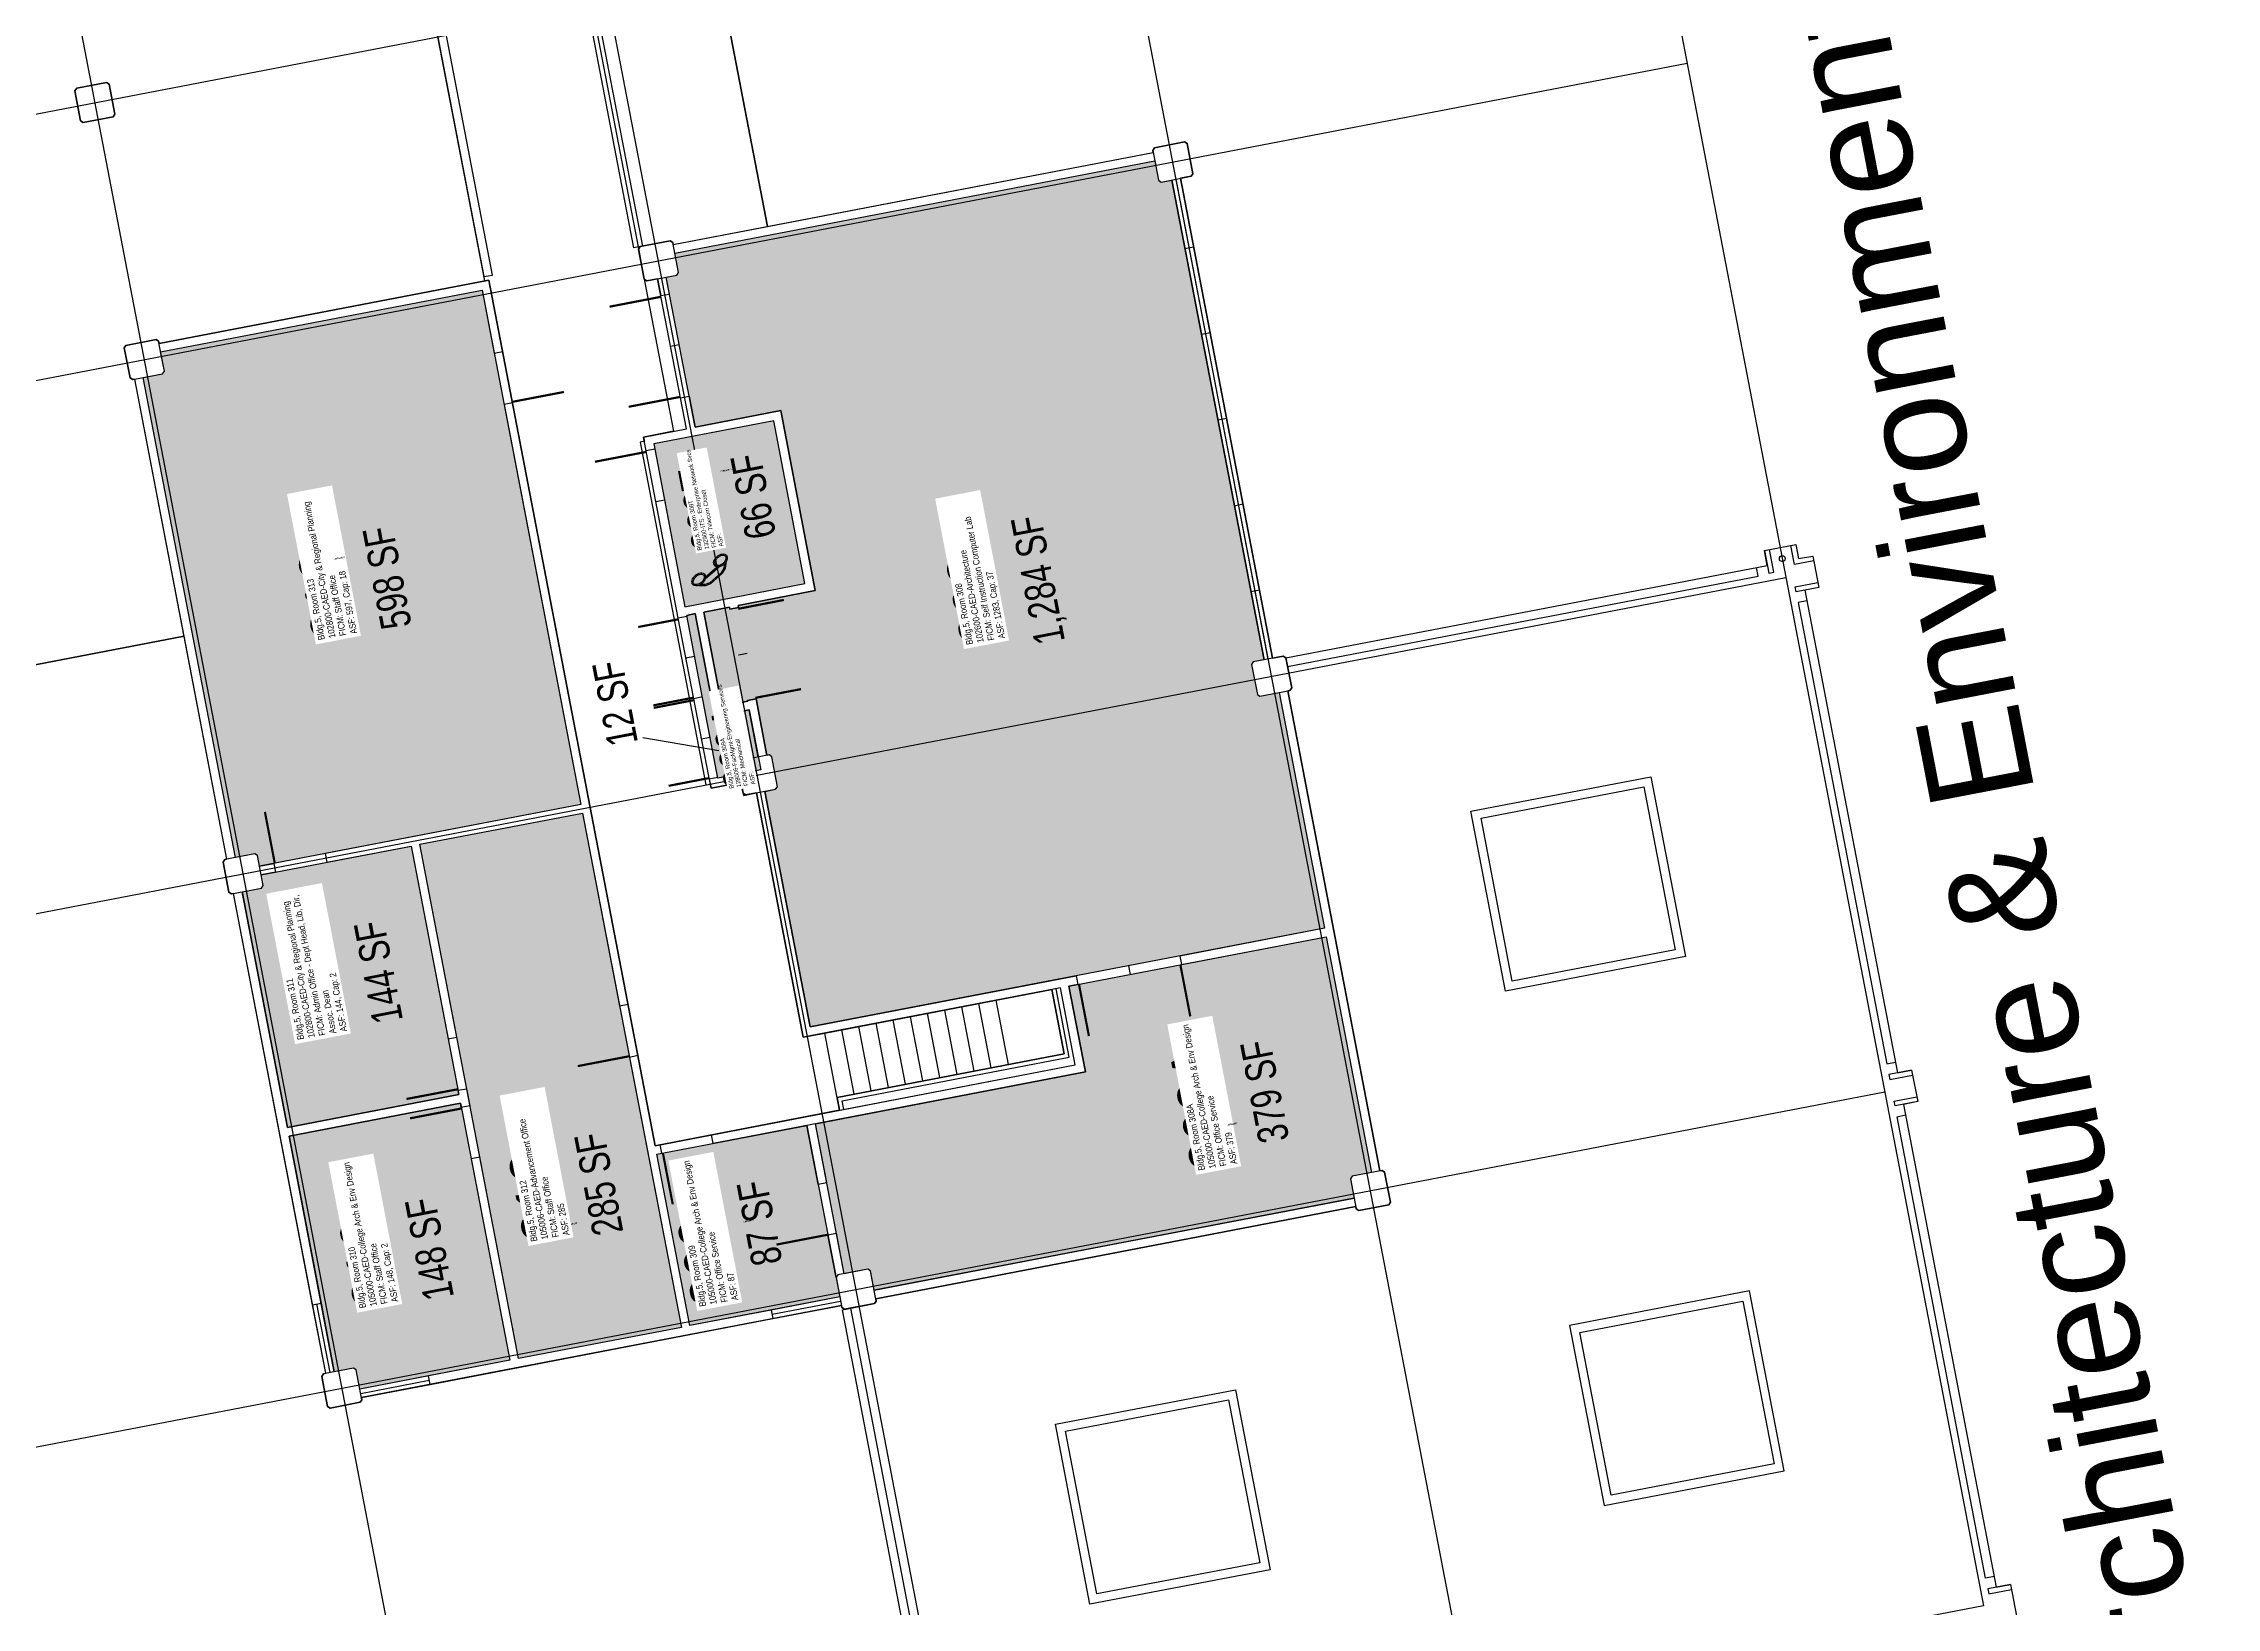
# Model space of a CAD drawing. Header units: inches. Extents: x 69199011 to 69202885, y 27673835 to 27677097.
# Drawn here: x 69201391 to 69202885, y 27674445 to 27675520 of the extents above; entities that cross this region are included whole.
import ezdxf
from ezdxf.enums import TextEntityAlignment as Align

# ---------------------------------------------------------------- set-up
doc = ezdxf.new("R2010")
doc.units = ezdxf.units.IN
doc.header["$LTSCALE"] = 10
doc.header["$MEASUREMENT"] = 0
doc.layers.get('0').update_dxf_attribs({"linetype": 'CONTINUOUS'})
for name, color, linetype in [('A-DOOR', 2, 'CONTINUOUS'), ('A-FLOR', 3, 'CONTINUOUS'), ('A-GLAZ', 1, 'CONTINUOUS'), ('A-GRID', 1, 'CONTINUOUS'), ('A-IDEN-ICON', 4, 'CONTINUOUS'), ('A-IDEN-RNUM', 7, 'CONTINUOUS'), ('A-IDEN-SNUM', 4, 'CONTINUOUS'), ('A-IDEN-VNUM', 4, 'CONTINUOUS'), ('A-ROOF', 2, 'CONTINUOUS'), ('A-TTLB', 4, 'CONTINUOUS'), ('A-WALL', 5, 'CONTINUOUS'), ('AREA-ASSIGN', 7, 'CONTINUOUS'), ('AREA-GROSS', 1, 'CONTINUOUS'), ('AREA-OUTSIDE', 3, 'CONTINUOUS'), ('AREA-TEXT', 3, 'CONTINUOUS'), ('Rooms-Category-Color', 7, 'CONTINUOUS'), ('Rooms-College-Color', 7, 'CONTINUOUS'), ('Rooms-Department-Color', 7, 'CONTINUOUS'), ('Rooms-Division-Color', 7, 'CONTINUOUS'), ('Rooms-Information', 7, 'CONTINUOUS')]:
    doc.layers.add(name, color=color, linetype=linetype)
doc.styles.add('CP_AREA', font='arial.ttf', dxfattribs={"height": 15})
doc.styles.add('CP_ROOMSNUMBER', font='arial.ttf', dxfattribs={"height": 1})
doc.styles.add('CP_ROOMVNUMBER', font='arial.ttf', dxfattribs={"width": 0.85, "height": 0.075})
doc.styles.add('CP_TITLE', font='arial.ttf', dxfattribs={"width": 0.85, "height": 0.125})

# ---------------------------------------------------------------- blocks, each defined once
blk = doc.blocks.new('CPPHONE')
for p, q in [((0.0096, 0.0252), (-0.0196, -0.0252)), ((0.0169, 0.0279), (-0.0182, -0.0329))]:
    blk.add_line(p, q)
for points in [[(0.0364, 0.0572), (0.0417, 0.0308), (0.0382, 0.0108), (0.0082, -0.0411), (-0.0083, -0.0558), (-0.0338, -0.0645)], [(0.0334, 0.047), (0.0366, 0.0307), (0.0334, 0.0126), (0.0043, -0.0379), (-0.0109, -0.0514), (-0.0265, -0.0567)]]:
    blk.add_lwpolyline(points)
for points in [[(0.0288, 0.0786, 0.139889), (0.0216, 0.0804, 0.107118), (0.0122, 0.0781, 0.079812), (0.0039, 0.0722, 0.067459), (-0.0035, 0.0626, 0.067459), (-0.008, 0.0515, 0.079812), (-0.009, 0.0413, 0.107118), (-0.0064, 0.032, 0.139889), (-0.0012, 0.0267, 0.139889), (0.0061, 0.0248, 0.107118), (0.0155, 0.0272, 0.079812), (0.0238, 0.0331, 0.067459), (0.0312, 0.0426, 0.067459), (0.0357, 0.0538, 0.079812), (0.0367, 0.0639, 0.107118), (0.034, 0.0732, 0.139889)], [(0.0263, 0.0743, 0.139889), (0.0218, 0.0754, 0.107118), (0.0144, 0.0736, 0.079812), (0.0074, 0.0686, 0.067459), (0.0008, 0.0601, 0.067459), (-0.0032, 0.0502, 0.079812), (-0.004, 0.0417, 0.107118), (-0.0019, 0.0344, 0.139889), (0.0013, 0.031, 0.139889), (0.0059, 0.0298, 0.107118), (0.0133, 0.0317, 0.079812), (0.0203, 0.0367, 0.067459), (0.0268, 0.0451, 0.067459), (0.0309, 0.055, 0.079812), (0.0317, 0.0636, 0.107118), (0.0296, 0.0709, 0.139889)], [(-0.0262, -0.0167, 0.139889), (-0.0334, -0.0148, 0.107118), (-0.0428, -0.0172, 0.079812), (-0.0511, -0.0231, 0.067459), (-0.0585, -0.0326, 0.067459), (-0.063, -0.0438, 0.079812), (-0.064, -0.0539, 0.107118), (-0.0614, -0.0632, 0.139889), (-0.0562, -0.0686, 0.139889), (-0.0489, -0.0704, 0.107118), (-0.0395, -0.0681, 0.079812), (-0.0312, -0.0622, 0.067459), (-0.0238, -0.0526, 0.067459), (-0.0193, -0.0415, 0.079812), (-0.0183, -0.0313, 0.107118), (-0.021, -0.022, 0.139889)], [(-0.0287, -0.021, 0.139889), (-0.0332, -0.0198, 0.107118), (-0.0406, -0.0217, 0.079812), (-0.0476, -0.0267, 0.067459), (-0.0542, -0.0351, 0.067459), (-0.0582, -0.045, 0.079812), (-0.059, -0.0536, 0.107118), (-0.0569, -0.0609, 0.139889), (-0.0537, -0.0643, 0.139889), (-0.0491, -0.0654, 0.107118), (-0.0417, -0.0636, 0.079812), (-0.0347, -0.0586, 0.067459), (-0.0282, -0.0501, 0.067459), (-0.0241, -0.0402, 0.079812), (-0.0233, -0.0317, 0.107118), (-0.0254, -0.0244, 0.139889)]]:
    blk.add_lwpolyline(points, format="xyb", close=True)

msp = doc.modelspace()

# ---------------------------------------------------------------- hatches: boundary and pattern name
at = {"layer": 'Rooms-Category-Color', "true_color": 0xe3f498}
msp.add_hatch(color=61, dxfattribs=at).paths.add_polyline_path([(69201819.4, 27675359.4), (69201826.8, 27675360.9), (69201828, 27675362.6), (69201825.5, 27675375.9), (69202155.4, 27675439.3), (69202158, 27675426), (69202159.7, 27675424.8), (69202167.1, 27675426.2), (69202230.5, 27675096.3), (69202223.1, 27675094.9), (69202221.9, 27675093.1), (69202225.9, 27675072.5), (69202227.6, 27675071.3), (69202240.9, 27675073.8), (69202272, 27674911.8), (69201918.5, 27674843.9), (69201887.4, 27675005.9), (69201894.7, 27675007.3), (69201895.9, 27675009.1), (69201892, 27675029.7), (69201890.2, 27675030.9), (69201888.7, 27675030.6), (69201881.3, 27675069.5), (69201875.4, 27675068.4), (69201875.5, 27675067.8), (69201857.8, 27675064.4), (69201845.4, 27675129.2), (69201863, 27675132.6), (69201863.3, 27675131.1), (69201869.2, 27675132.3), (69201868.9, 27675133.7), (69201922, 27675143.9), (69201898.2, 27675267.7), (69201839.3, 27675256.3)])
at = {"layer": 'Rooms-Category-Color', "true_color": 0xfa9ba3}
for points in [[(69201460, 27675290.4), (69201473.3, 27675292.9), (69201474.5, 27675294.7), (69201471.9, 27675308), (69201692.9, 27675350.4), (69201760.8, 27674996.9), (69201539.8, 27674954.4), (69201538.4, 27674961.8), (69201536.7, 27674963), (69201523.4, 27674960.4)], [(69201650, 27674969.5), (69201761.9, 27674991), (69201829.9, 27674637.4), (69201717.9, 27674615.9)], [(69201527.9, 27674936.9), (69201541.2, 27674939.4), (69201542.4, 27674941.2), (69201541, 27674948.5), (69201644.1, 27674968.3), (69201676.9, 27674797.5), (69201559.1, 27674774.8)], [(69202096.4, 27674871.9), (69202273.2, 27674905.9), (69202304.3, 27674743.9), (69202291, 27674741.3), (69202289.9, 27674739.6), (69202292.4, 27674726.3), (69201962.4, 27674662.9), (69201959.9, 27674676.2), (69201958.1, 27674677.4), (69201941.9, 27674674.2), (69201922.1, 27674777.4), (69202107.7, 27674813)], [(69201608.9, 27674595), (69201606.4, 27674608.2), (69201604.6, 27674609.4), (69201591.3, 27674606.9), (69201560.2, 27674768.9), (69201678.1, 27674791.6), (69201712, 27674614.8)], [(69201813.1, 27674756.4), (69201916.2, 27674776.2), (69201938.9, 27674658.4), (69201835.8, 27674638.6)]]:
    msp.add_hatch(color=241, dxfattribs=at).paths.add_polyline_path(points)
at = {"layer": 'Rooms-Category-Color', "true_color": 0xadadad}
for points in [[(69201832.4, 27675132.8), (69201914.9, 27675148.7), (69201893.4, 27675260.6), (69201810.9, 27675244.8)], [(69201833.6, 27675126.9), (69201839.5, 27675128.1), (69201853, 27675057.4), (69201876.6, 27675061.9), (69201884.5, 27675020.6), (69201855.1, 27675015)]]:
    msp.add_hatch(color=253, dxfattribs=at).paths.add_polyline_path(points)
at = {"layer": 'Rooms-College-Color', "true_color": 0xe3f498}
for points in [[(69201819.4, 27675359.4), (69201826.8, 27675360.9), (69201828, 27675362.6), (69201825.5, 27675375.9), (69202155.4, 27675439.3), (69202158, 27675426), (69202159.7, 27675424.8), (69202167.1, 27675426.2), (69202230.5, 27675096.3), (69202223.1, 27675094.9), (69202221.9, 27675093.1), (69202225.9, 27675072.5), (69202227.6, 27675071.3), (69202240.9, 27675073.8), (69202272, 27674911.8), (69201918.5, 27674843.9), (69201887.4, 27675005.9), (69201894.7, 27675007.3), (69201895.9, 27675009.1), (69201892, 27675029.7), (69201890.2, 27675030.9), (69201888.7, 27675030.6), (69201881.3, 27675069.5), (69201875.4, 27675068.4), (69201875.5, 27675067.8), (69201857.8, 27675064.4), (69201845.4, 27675129.2), (69201863, 27675132.6), (69201863.3, 27675131.1), (69201869.2, 27675132.3), (69201868.9, 27675133.7), (69201922, 27675143.9), (69201898.2, 27675267.7), (69201839.3, 27675256.3)], [(69201460, 27675290.4), (69201473.3, 27675292.9), (69201474.5, 27675294.7), (69201471.9, 27675308), (69201692.9, 27675350.4), (69201760.8, 27674996.9), (69201539.8, 27674954.4), (69201538.4, 27674961.8), (69201536.7, 27674963), (69201523.4, 27674960.4)], [(69201527.9, 27674936.9), (69201541.2, 27674939.4), (69201542.4, 27674941.2), (69201541, 27674948.5), (69201644.1, 27674968.3), (69201676.9, 27674797.5), (69201559.1, 27674774.8)], [(69202096.4, 27674871.9), (69202273.2, 27674905.9), (69202304.3, 27674743.9), (69202291, 27674741.3), (69202289.9, 27674739.6), (69202292.4, 27674726.3), (69201962.4, 27674662.9), (69201959.9, 27674676.2), (69201958.1, 27674677.4), (69201941.9, 27674674.2), (69201922.1, 27674777.4), (69202107.7, 27674813)], [(69201608.9, 27674595), (69201606.4, 27674608.2), (69201604.6, 27674609.4), (69201591.3, 27674606.9), (69201560.2, 27674768.9), (69201678.1, 27674791.6), (69201712, 27674614.8)]]:
    msp.add_hatch(color=61, dxfattribs=at).paths.add_polyline_path(points)
at = {"layer": 'Rooms-College-Color', "true_color": 0xadadad}
for points in [[(69201832.4, 27675132.8), (69201914.9, 27675148.7), (69201893.4, 27675260.6), (69201810.9, 27675244.8)], [(69201833.6, 27675126.9), (69201839.5, 27675128.1), (69201853, 27675057.4), (69201876.6, 27675061.9), (69201884.5, 27675020.6), (69201855.1, 27675015)]]:
    msp.add_hatch(color=253, dxfattribs=at).paths.add_polyline_path(points)
at = {"layer": 'Rooms-College-Color', "true_color": 0x80bc67}
for points in [[(69201650, 27674969.5), (69201761.9, 27674991), (69201829.9, 27674637.4), (69201717.9, 27674615.9)], [(69201813.1, 27674756.4), (69201916.2, 27674776.2), (69201938.9, 27674658.4), (69201835.8, 27674638.6)]]:
    msp.add_hatch(color=83, dxfattribs=at).paths.add_polyline_path(points)
at = {"layer": 'Rooms-Department-Color', "true_color": 0xe3f498}
for points in [[(69201819.4, 27675359.4), (69201826.8, 27675360.9), (69201828, 27675362.6), (69201825.5, 27675375.9), (69202155.4, 27675439.3), (69202158, 27675426), (69202159.7, 27675424.8), (69202167.1, 27675426.2), (69202230.5, 27675096.3), (69202223.1, 27675094.9), (69202221.9, 27675093.1), (69202225.9, 27675072.5), (69202227.6, 27675071.3), (69202240.9, 27675073.8), (69202272, 27674911.8), (69201918.5, 27674843.9), (69201887.4, 27675005.9), (69201894.7, 27675007.3), (69201895.9, 27675009.1), (69201892, 27675029.7), (69201890.2, 27675030.9), (69201888.7, 27675030.6), (69201881.3, 27675069.5), (69201875.4, 27675068.4), (69201875.5, 27675067.8), (69201857.8, 27675064.4), (69201845.4, 27675129.2), (69201863, 27675132.6), (69201863.3, 27675131.1), (69201869.2, 27675132.3), (69201868.9, 27675133.7), (69201922, 27675143.9), (69201898.2, 27675267.7), (69201839.3, 27675256.3)], [(69201460, 27675290.4), (69201473.3, 27675292.9), (69201474.5, 27675294.7), (69201471.9, 27675308), (69201692.9, 27675350.4), (69201760.8, 27674996.9), (69201539.8, 27674954.4), (69201538.4, 27674961.8), (69201536.7, 27674963), (69201523.4, 27674960.4)], [(69201650, 27674969.5), (69201761.9, 27674991), (69201829.9, 27674637.4), (69201717.9, 27674615.9)], [(69201527.9, 27674936.9), (69201541.2, 27674939.4), (69201542.4, 27674941.2), (69201541, 27674948.5), (69201644.1, 27674968.3), (69201676.9, 27674797.5), (69201559.1, 27674774.8)], [(69202096.4, 27674871.9), (69202273.2, 27674905.9), (69202304.3, 27674743.9), (69202291, 27674741.3), (69202289.9, 27674739.6), (69202292.4, 27674726.3), (69201962.4, 27674662.9), (69201959.9, 27674676.2), (69201958.1, 27674677.4), (69201941.9, 27674674.2), (69201922.1, 27674777.4), (69202107.7, 27674813)], [(69201608.9, 27674595), (69201606.4, 27674608.2), (69201604.6, 27674609.4), (69201591.3, 27674606.9), (69201560.2, 27674768.9), (69201678.1, 27674791.6), (69201712, 27674614.8)], [(69201813.1, 27674756.4), (69201916.2, 27674776.2), (69201938.9, 27674658.4), (69201835.8, 27674638.6)]]:
    msp.add_hatch(color=61, dxfattribs=at).paths.add_polyline_path(points)
at = {"layer": 'Rooms-Department-Color', "true_color": 0xacacac}
for points in [[(69201832.4, 27675132.8), (69201914.9, 27675148.7), (69201893.4, 27675260.6), (69201810.9, 27675244.8)], [(69201833.6, 27675126.9), (69201839.5, 27675128.1), (69201853, 27675057.4), (69201876.6, 27675061.9), (69201884.5, 27675020.6), (69201855.1, 27675015)]]:
    msp.add_hatch(color=253, dxfattribs=at).paths.add_polyline_path(points)
at = {"layer": 'Rooms-Division-Color', "true_color": 0xe3f498}
for points in [[(69201819.4, 27675359.4), (69201826.8, 27675360.9), (69201828, 27675362.6), (69201825.5, 27675375.9), (69202155.4, 27675439.3), (69202158, 27675426), (69202159.7, 27675424.8), (69202167.1, 27675426.2), (69202230.5, 27675096.3), (69202223.1, 27675094.9), (69202221.9, 27675093.1), (69202225.9, 27675072.5), (69202227.6, 27675071.3), (69202240.9, 27675073.8), (69202272, 27674911.8), (69201918.5, 27674843.9), (69201887.4, 27675005.9), (69201894.7, 27675007.3), (69201895.9, 27675009.1), (69201892, 27675029.7), (69201890.2, 27675030.9), (69201888.7, 27675030.6), (69201881.3, 27675069.5), (69201875.4, 27675068.4), (69201875.5, 27675067.8), (69201857.8, 27675064.4), (69201845.4, 27675129.2), (69201863, 27675132.6), (69201863.3, 27675131.1), (69201869.2, 27675132.3), (69201868.9, 27675133.7), (69201922, 27675143.9), (69201898.2, 27675267.7), (69201839.3, 27675256.3)], [(69201460, 27675290.4), (69201473.3, 27675292.9), (69201474.5, 27675294.7), (69201471.9, 27675308), (69201692.9, 27675350.4), (69201760.8, 27674996.9), (69201539.8, 27674954.4), (69201538.4, 27674961.8), (69201536.7, 27674963), (69201523.4, 27674960.4)], [(69201650, 27674969.5), (69201761.9, 27674991), (69201829.9, 27674637.4), (69201717.9, 27674615.9)], [(69201527.9, 27674936.9), (69201541.2, 27674939.4), (69201542.4, 27674941.2), (69201541, 27674948.5), (69201644.1, 27674968.3), (69201676.9, 27674797.5), (69201559.1, 27674774.8)], [(69202096.4, 27674871.9), (69202273.2, 27674905.9), (69202304.3, 27674743.9), (69202291, 27674741.3), (69202289.9, 27674739.6), (69202292.4, 27674726.3), (69201962.4, 27674662.9), (69201959.9, 27674676.2), (69201958.1, 27674677.4), (69201941.9, 27674674.2), (69201922.1, 27674777.4), (69202107.7, 27674813)], [(69201608.9, 27674595), (69201606.4, 27674608.2), (69201604.6, 27674609.4), (69201591.3, 27674606.9), (69201560.2, 27674768.9), (69201678.1, 27674791.6), (69201712, 27674614.8)], [(69201813.1, 27674756.4), (69201916.2, 27674776.2), (69201938.9, 27674658.4), (69201835.8, 27674638.6)]]:
    msp.add_hatch(color=61, dxfattribs=at).paths.add_polyline_path(points)
at = {"layer": 'Rooms-Division-Color', "true_color": 0xadadad}
for points in [[(69201832.4, 27675132.8), (69201914.9, 27675148.7), (69201893.4, 27675260.6), (69201810.9, 27675244.8)], [(69201833.6, 27675126.9), (69201839.5, 27675128.1), (69201853, 27675057.4), (69201876.6, 27675061.9), (69201884.5, 27675020.6), (69201855.1, 27675015)]]:
    msp.add_hatch(color=253, dxfattribs=at).paths.add_polyline_path(points)

# ---------------------------------------------------------------- linework, layer by layer
at = {"layer": 'A-DOOR'}
for points in [[(69201815.8, 27675345.9, 1.5, 1.5, 0), (69201780.5, 27675339.1, 0, 0, 0), (69201780.6, 27675338.4, 0, 0, 0.414214), (69201824, 27675311.6, 0, 0, 0.414214)], [(69201713.8, 27675273.7, 1.5, 1.5, 0), (69201749.2, 27675280.5, 0, 0, 0), (69201749, 27675281.2, 0, 0, 0.414214), (69201705.7, 27675308, 0, 0, 0.414214)], [(69201829.1, 27675277.1, 1.5, 1.5, 0), (69201793.7, 27675270.3, 0, 0, 0), (69201793.6, 27675271, 0, 0, -0.414214), (69201823.9, 27675312, 0, 0, -0.414214)], [(69201805.9, 27675239.3, 1.5, 1.5, 0), (69201770.5, 27675232.5, 0, 0, 0), (69201770.7, 27675231.8, 0, 0, 0.414214), (69201814, 27675205, 0, 0, 0.414214)], [(69201869, 27675131.4, 1.5, 1.5, 0), (69201900.4, 27675137.5, 0, 0, 0), (69201900.3, 27675138.2, 0, 0, -0.414214), (69201874.9, 27675100.8, 0, 0, -0.414214)], [(69201827.8, 27675124.2, 1.5, 1.5, 0), (69201800.3, 27675118.9, 0, 0, 0), (69201800.1, 27675119.7, 0, 0, 0.414214), (69201832.9, 27675097.4, 0, 0, 0.414214)], [(69201838.1, 27675070.3, 1.5, 1.5, 0), (69201810.6, 27675065, 0, 0, 0), (69201810.7, 27675064.3, 0, 0, -0.414214), (69201833, 27675097.1, 0, 0, -0.414214)], [(69201880.8, 27675070.2, 1.5, 1.5, 0), (69201912.2, 27675076.2, 0, 0, 0), (69201912.3, 27675075.5, 0, 0, 0.414214), (69201874.9, 27675100.9, 0, 0, 0.414214)], [(69201838.4, 27675068.6, 1.5, 1.5, 0), (69201810.9, 27675063.3, 0, 0, 0), (69201810.8, 27675064, 0, 0, 0.414214), (69201843.6, 27675041.8, 0, 0, 0.414214)], [(69201848.7, 27675015, 1.5, 1.5, 0), (69201821.2, 27675009.7, 0, 0, 0), (69201821.4, 27675009, 0, 0, -0.414214), (69201843.6, 27675041.7, 0, 0, -0.414214)], [(69201550.4, 27674956.4, 1.5, 1.5, 0), (69201543.6, 27674991.8, 0, 0, 0), (69201544.3, 27674991.9, 0, 0, -0.414214), (69201585.3, 27674961.6, 0, 0, -0.414214)], [(69202173, 27674886.5, 1.5, 1.5, 0), (69202179.8, 27674851.2, 0, 0, 0), (69202179.1, 27674851, 0, 0, -0.414214), (69202138.1, 27674881.3, 0, 0, -0.414214)], [(69202103.3, 27674873.1, 1.5, 1.5, 0), (69202110.1, 27674837.7, 0, 0, 0), (69202110.8, 27674837.9, 0, 0, 0.414214), (69202137.6, 27674881.2, 0, 0, 0.414214)], [(69201794.1, 27674823.8, 1.5, 1.5, 0), (69201758.7, 27674817, 0, 0, 0), (69201758.6, 27674817.7, 0, 0, -0.414214), (69201788.9, 27674858.7, 0, 0, -0.414214)], [(69201676.2, 27674801.1, 1.5, 1.5, 0), (69201640.9, 27674794.4, 0, 0, 0), (69201640.7, 27674795.1, 0, 0, -0.414214), (69201671, 27674836, 0, 0, -0.414214)], [(69201678.8, 27674787.9, 1.5, 1.5, 0), (69201643.4, 27674781.1, 0, 0, 0), (69201643.5, 27674780.4, 0, 0, 0.414214), (69201686.9, 27674753.6, 0, 0, 0.414214)], [(69201817.2, 27674757.3, 1.5, 1.5, 0), (69201824, 27674722, 0, 0, 0), (69201824.7, 27674722.1, 0, 0, 0.414214), (69201851.5, 27674765.4, 0, 0, 0.414214)], [(69201930.7, 27674701.1, 1.5, 1.5, 0), (69201895.3, 27674694.3, 0, 0, 0), (69201895.2, 27674695, 0, 0, -0.414214), (69201925.5, 27674736, 0, 0, -0.414214)]]:
    msp.add_lwpolyline(points, format="xyseb", dxfattribs=at)
at = {"layer": 'A-FLOR'}
for points in [[(69201937, 27674795.5), (69202093.1, 27674825.5), (69202084.6, 27674869.7)], [(69201941.6, 27674787.2), (69201940.5, 27674793.1), (69202096.6, 27674823.1), (69202087.6, 27674870.2)], [(69202019.5, 27674811.3), (69202011, 27674855.5)], [(69202031.2, 27674813.6), (69202022.7, 27674857.8)], [(69202043, 27674815.9), (69202034.5, 27674860.1)], [(69202054.8, 27674818.1), (69202046.3, 27674862.3)], [(69201948.7, 27674797.8), (69201940.3, 27674841.9)], [(69201960.5, 27674800), (69201952, 27674844.2)], [(69201972.3, 27674802.3), (69201963.8, 27674846.5)], [(69201984.1, 27674804.5), (69201975.6, 27674848.7)], [(69201995.9, 27674806.8), (69201987.4, 27674851)], [(69202007.7, 27674809.1), (69201999.2, 27674853.3)]]:
    msp.add_lwpolyline(points, dxfattribs=at)
at = {"layer": 'A-GLAZ'}
for points in [[(69202230.5, 27675096.3), (69202167.1, 27675426.2)], [(69202233.4, 27675096.8), (69202170, 27675426.8)], [(69202236.4, 27675097.4), (69202173, 27675427.4)], [(69202176.1, 27675379.1), (69202182, 27675380.2)], [(69202187.5, 27675320.2), (69202193.4, 27675321.3)], [(69202198.8, 27675261.3), (69202204.7, 27675262.4)], [(69202210.1, 27675202.3), (69202216, 27675203.5)], [(69202221.4, 27675143.4), (69202227.3, 27675144.5)], [(69201585.4, 27674605.8), (69201576.4, 27674652.9), (69201582.3, 27674654), (69201591.3, 27674606.9)], [(69201588.4, 27674606.3), (69201579.3, 27674653.5)], [(69201938.9, 27674658.4), (69201891.7, 27674649.3), (69201892.9, 27674643.4), (69201940, 27674652.5)], [(69201892.3, 27674646.4), (69201939.4, 27674655.4)], [(69201610, 27674589.1), (69201657.2, 27674598.2), (69201656, 27674604), (69201608.9, 27674595)], [(69201609.5, 27674592), (69201656.6, 27674601.1)]]:
    msp.add_lwpolyline(points, dxfattribs=at)
at = {"layer": 'A-GRID'}
msp.add_lwpolyline([(69202215.7, 27677097.4), (69202725.1, 27674445.9), (69199543.3, 27673834.6), (69199033.8, 27676486.1)], close=True, dxfattribs=at)
for points in [[(69202371.5, 27674378), (69201862.1, 27677029.5)], [(69202018, 27674310.1), (69201508.6, 27676961.6)], [(69201664.5, 27674242.1), (69201155, 27676893.6)], [(69199305.5, 27675072), (69202487.3, 27675683.3)], [(69199339.5, 27674895.2), (69202521.3, 27675506.5)], [(69199407.4, 27674541.7), (69202589.2, 27675153)], [(69199475.3, 27674188.1), (69202657.2, 27674799.4)]]:
    msp.add_lwpolyline(points, dxfattribs=at)
at = {"layer": 'A-ROOF'}
for points in [[(69202004.1, 27674318.6), (69201940.6, 27674649.5), (69201962.7, 27674653.8), (69201963.8, 27674655.5), (69201963.6, 27674657), (69202293.5, 27674720.4), (69202293.8, 27674718.9), (69202295.6, 27674717.8), (69202316.2, 27674721.7), (69202317.4, 27674723.5), (69202313.4, 27674744.1), (69202311.7, 27674745.3), (69202310.2, 27674745), (69202246.8, 27675075), (69202248.3, 27675075.3), (69202249.5, 27675077), (69202245.5, 27675097.6), (69202576.4, 27675161.2), (69202574.5, 27675171.5), (69202596.1, 27675175.7), (69202598, 27675165.9), (69202607.8, 27675167.7), (69202611.9, 27675146.1), (69202602.2, 27675144.3), (69202666, 27674812.3), (69202675.7, 27674814.2), (69202679.9, 27674792.6), (69202670.2, 27674790.7), (69202733.9, 27674458.8), (69202743.6, 27674460.7), (69202747.8, 27674439.1)], [(69202574.5, 27675171.5), (69202577.5, 27675156), (69202580.9, 27675156.6), (69202577.9, 27675172.2)], [(69202608.4, 27675164.3), (69202595.2, 27675161.8), (69202592.6, 27675175)], [(69202246.6, 27675091.7), (69202570.2, 27675153.9), (69202569.1, 27675159.8)], [(69202611.9, 27675146.1), (69202596.4, 27675143.1), (69202595.7, 27675146.6), (69202611.3, 27675149.6)], [(69202603.7, 27675136.9), (69202597.8, 27675135.8), (69202658.7, 27674818.6), (69202664.6, 27674819.7)], [(69202675.7, 27674814.2), (69202660.1, 27674811.2), (69202660.8, 27674807.8), (69202676.4, 27674810.8)], [(69202679.9, 27674792.6), (69202664.3, 27674789.6), (69202663.6, 27674793), (69202679.2, 27674796)], [(69202732.5, 27674466.2), (69202726.6, 27674465), (69202665.7, 27674782.2), (69202671.6, 27674783.4)], [(69202002.7, 27674326), (69202008.6, 27674327.1), (69201946.5, 27674650.7)], [(69202743.6, 27674460.7), (69202728.1, 27674457.7), (69202728.7, 27674454.2), (69202744.3, 27674457.2)]]:
    msp.add_lwpolyline(points, dxfattribs=at)
for points in [[(69202396.4, 27674868.5), (69202372.7, 27674992.2), (69202496.4, 27675016), (69202520.2, 27674892.3)], [(69202401.2, 27674875.5), (69202379.7, 27674987.5), (69202491.6, 27675009), (69202513.2, 27674897)], [(69202464.4, 27674515), (69202588.1, 27674538.7), (69202564.3, 27674662.5), (69202440.6, 27674638.7)], [(69202447.6, 27674633.9), (69202559.6, 27674655.4), (69202581.1, 27674543.5), (69202469.1, 27674522)], [(69202110.8, 27674447), (69202087.1, 27674570.8), (69202210.8, 27674594.5), (69202234.6, 27674470.8)], [(69202094.1, 27674566), (69202206, 27674587.5), (69202227.5, 27674475.6), (69202115.6, 27674454.1)]]:
    msp.add_lwpolyline(points, close=True, dxfattribs=at)
msp.add_circle((69202586.8, 27675165.9), 2, dxfattribs=at)
at = {"layer": 'A-WALL'}
for p, q in [((69201887.4, 27675005.9), (69201918.5, 27674843.9)), ((69201918.5, 27674843.9), (69202101.4, 27674879)), ((69202102.5, 27674873.1), (69202096.4, 27674871.9)), ((69202101.4, 27674879), (69202102.5, 27674873.1)), ((69202130.4, 27674695.2), (69202292.4, 27674726.3))]:
    msp.add_line(p, q, dxfattribs=at)
for points in [[(69201372.3, 27675826.5), (69201596.2, 27675869.5), (69201694.1, 27675359.8), (69201700, 27675360.9), (69201601, 27675876.5), (69201371.2, 27675832.4)], [(69201824.3, 27675381.8), (69202154.3, 27675445.2)], [(69201825.5, 27675375.9), (69202155.4, 27675439.3)], [(69201471.9, 27675308), (69201692.9, 27675350.4), (69201701.2, 27675307.2), (69201707.1, 27675308.3), (69201697.6, 27675357.4), (69201470.8, 27675313.8)], [(69201813.6, 27675358.3), (69201815.8, 27675346.7), (69201821.7, 27675347.8), (69201819.4, 27675359.4)], [(69201828.4, 27675312.9), (69201822.5, 27675311.7)], [(69201517.5, 27674959.3), (69201454.1, 27675289.3)], [(69201523.4, 27674960.4), (69201460, 27675290.4)], [(69201644.1, 27674968.3), (69201669.6, 27674835.8), (69201675.5, 27674836.9), (69201650, 27674969.5), (69201761.9, 27674991), (69201787.4, 27674858.4), (69201793.3, 27674859.5), (69201713.9, 27675273), (69201708, 27675271.8), (69201760.8, 27674996.9), (69201585, 27674963.1), (69201586.2, 27674957.2), (69201644.1, 27674968.3)], [(69201882.8, 27675029.5), (69201876.6, 27675061.9), (69201853, 27675057.4), (69201839.5, 27675128.1), (69201833.6, 27675126.9), (69201833.7, 27675126.1), (69201827.8, 27675125), (69201812.4, 27675205.1), (69201818.3, 27675206.3), (69201832.4, 27675132.8), (69201914.9, 27675148.7), (69201893.4, 27675260.6), (69201810.9, 27675244.8), (69201811.6, 27675241.2), (69201805.7, 27675240.1), (69201803.9, 27675249.5), (69201833.4, 27675255.2), (69201829.3, 27675276.4), (69201835.2, 27675277.5), (69201839.3, 27675256.3), (69201898.2, 27675267.7), (69201922, 27675143.9), (69201868.9, 27675133.7), (69201869.2, 27675132.3), (69201863.3, 27675131.1), (69201863, 27675132.6), (69201845.4, 27675129.2), (69201857.8, 27675064.4), (69201875.5, 27675067.8), (69201875.4, 27675068.4), (69201881.3, 27675069.5), (69201888.7, 27675030.6)], [(69201839.1, 27675098.3), (69201839, 27675098.6), (69201833.1, 27675097.5), (69201833.2, 27675097.1)], [(69201869.3, 27675099.8), (69201869.4, 27675099.7), (69201875.2, 27675100.8), (69201875.2, 27675100.9)], [(69201844.4, 27675070.8), (69201838.5, 27675069.6)], [(69202240.9, 27675073.8), (69202272, 27674911.8), (69202172.6, 27674892.7), (69202173.8, 27674886.8), (69202273.2, 27674905.9), (69202304.3, 27674743.9)], [(69202310.2, 27674745), (69202246.8, 27675075)], [(69201849.7, 27675042.9), (69201843.8, 27675041.8)], [(69201869.8, 27675017.8), (69201855.1, 27675015), (69201855, 27675015.4), (69201849.1, 27675014.3), (69201850.3, 27675008), (69201870.9, 27675011.9)], [(69202096.4, 27674871.9), (69202107.7, 27674813), (69201851.8, 27674763.9), (69201850.7, 27674769.8), (69202100.7, 27674817.8), (69202090.5, 27674870.8), (69201913.7, 27674836.9), (69201881.5, 27675004.8)], [(69201539.8, 27674954.4), (69201549.7, 27674956.3), (69201550.8, 27674950.4), (69201541, 27674948.5)], [(69201576.4, 27674652.9), (69201522.1, 27674935.7)], [(69201527.9, 27674936.9), (69201559.1, 27674774.8), (69201676.9, 27674797.5), (69201676.4, 27674800.4), (69201682.2, 27674801.5), (69201684.5, 27674789.8), (69201678.6, 27674788.6), (69201678.1, 27674791.6), (69201560.2, 27674768.9), (69201582.3, 27674654)], [(69202137.3, 27674885.9), (69202138.4, 27674880)], [(69201891.7, 27674649.3), (69201835.8, 27674638.6), (69201813.1, 27674756.4), (69201816.5, 27674757.1), (69201815.3, 27674763), (69201812, 27674762.3), (69201800.1, 27674824.2), (69201794.2, 27674823), (69201829.9, 27674637.4), (69201717.9, 27674615.9), (69201691.3, 27674754.4), (69201685.4, 27674753.3), (69201712, 27674614.8), (69201656, 27674604)], [(69201924, 27674735.8), (69201916.2, 27674776.2)], [(69201929.9, 27674736.9), (69201922.1, 27674777.4)], [(69201924, 27674735.8), (69201929.9, 27674736.9)], [(69202125.6, 27674688.2), (69201963.6, 27674657), (69202293.5, 27674720.4)], [(69201930.7, 27674701.1), (69201936.5, 27674702.2)], [(69201936.3, 27674671.6), (69201930.7, 27674701.1)], [(69201941.9, 27674674.2), (69201936.5, 27674702.2)], [(69201962.4, 27674662.9), (69202130.4, 27674695.2)], [(69201657.2, 27674598.2), (69201892.9, 27674643.4)]]:
    msp.add_lwpolyline(points, dxfattribs=at)
for points in [[(69201773.7, 27675533.9), (69201803.1, 27675380.8), (69201797.2, 27675379.6), (69201767.8, 27675532.8)], [(69201416.9, 27675466.9), (69201418.7, 27675465.7), (69201416.9, 27675466.9), (69201413, 27675487.6), (69201414.2, 27675489.3), (69201413, 27675487.6)], [(69201414.2, 27675489.3), (69201434.8, 27675493.3)], [(69201436.5, 27675492.1), (69201440.5, 27675471.5), (69201439.3, 27675469.7), (69201440.5, 27675471.5), (69201436.5, 27675492.1), (69201434.8, 27675493.3)], [(69201439.3, 27675469.7), (69201418.7, 27675465.7)], [(69202155.2, 27675448.4), (69202154, 27675446.6), (69202158, 27675426), (69202159.7, 27675424.8), (69202180.3, 27675428.8), (69202181.5, 27675430.5), (69202177.6, 27675451.2), (69202175.8, 27675452.4)], [(69201801.7, 27675380.5), (69201800.5, 27675378.7), (69201804.4, 27675358.1), (69201806.2, 27675356.9), (69201826.8, 27675360.9), (69201828, 27675362.6), (69201824, 27675383.2), (69201822.3, 27675384.4)], [(69201448.1, 27675312.5), (69201446.9, 27675310.8), (69201450.9, 27675290.2), (69201452.7, 27675289), (69201473.3, 27675292.9), (69201474.5, 27675294.7), (69201470.5, 27675315.3), (69201468.8, 27675316.5)], [(69202223.1, 27675094.9), (69202221.9, 27675093.1), (69202225.9, 27675072.5), (69202227.6, 27675071.3), (69202248.3, 27675075.3), (69202249.5, 27675077), (69202245.5, 27675097.6), (69202243.7, 27675098.8)], [(69201869.6, 27675026.9), (69201868.4, 27675025.2), (69201872.4, 27675004.6), (69201874.1, 27675003.4), (69201894.7, 27675007.3), (69201895.9, 27675009.1), (69201892, 27675029.7), (69201890.2, 27675030.9)], [(69201516.1, 27674959), (69201514.9, 27674957.3), (69201518.8, 27674936.6), (69201520.6, 27674935.4), (69201541.2, 27674939.4), (69201542.4, 27674941.2), (69201538.4, 27674961.8), (69201536.7, 27674963)], [(69202291, 27674741.3), (69202289.9, 27674739.6), (69202293.8, 27674718.9), (69202295.6, 27674717.8), (69202316.2, 27674721.7), (69202317.4, 27674723.5), (69202313.4, 27674744.1), (69202311.7, 27674745.3)], [(69201937.5, 27674673.4), (69201936.3, 27674671.6), (69201940.3, 27674651), (69201942, 27674649.8), (69201962.7, 27674653.8), (69201963.8, 27674655.5), (69201959.9, 27674676.2), (69201958.1, 27674677.4)], [(69201584, 27674605.5), (69201582.8, 27674603.7), (69201586.7, 27674583.1), (69201588.5, 27674581.9), (69201609.1, 27674585.9), (69201610.3, 27674587.6), (69201606.4, 27674608.2), (69201604.6, 27674609.4)]]:
    msp.add_lwpolyline(points, close=True, dxfattribs=at)
at = {"layer": 'AREA-ASSIGN'}
for points in [[(69201819.4, 27675359.4), (69201826.8, 27675360.9), (69201828, 27675362.6), (69201825.5, 27675375.9), (69202155.4, 27675439.3), (69202158, 27675426), (69202159.7, 27675424.8), (69202167.1, 27675426.2), (69202230.5, 27675096.3), (69202223.1, 27675094.9), (69202221.9, 27675093.1), (69202225.9, 27675072.5), (69202227.6, 27675071.3), (69202240.9, 27675073.8), (69202272, 27674911.8), (69201918.5, 27674843.9), (69201887.4, 27675005.9), (69201894.7, 27675007.3), (69201895.9, 27675009.1), (69201892, 27675029.7), (69201890.2, 27675030.9), (69201888.7, 27675030.6), (69201881.3, 27675069.5), (69201875.4, 27675068.4), (69201875.5, 27675067.8), (69201857.8, 27675064.4), (69201845.4, 27675129.2), (69201863, 27675132.6), (69201863.3, 27675131.1), (69201869.2, 27675132.3), (69201868.9, 27675133.7), (69201922, 27675143.9), (69201898.2, 27675267.7), (69201839.3, 27675256.3)], [(69201460, 27675290.4), (69201473.3, 27675292.9), (69201474.5, 27675294.7), (69201471.9, 27675308), (69201692.9, 27675350.4), (69201760.8, 27674996.9), (69201539.8, 27674954.4), (69201538.4, 27674961.8), (69201536.7, 27674963), (69201523.4, 27674960.4)], [(69201832.4, 27675132.8), (69201914.9, 27675148.7), (69201893.4, 27675260.6), (69201810.9, 27675244.8)], [(69201833.6, 27675126.9), (69201839.5, 27675128.1), (69201853, 27675057.4), (69201876.6, 27675061.9), (69201884.5, 27675020.6), (69201855.1, 27675015)], [(69201650, 27674969.5), (69201761.9, 27674991), (69201829.9, 27674637.4), (69201717.9, 27674615.9)], [(69201527.9, 27674936.9), (69201541.2, 27674939.4), (69201542.4, 27674941.2), (69201541, 27674948.5), (69201644.1, 27674968.3), (69201676.9, 27674797.5), (69201559.1, 27674774.8)], [(69202096.4, 27674871.9), (69202273.2, 27674905.9), (69202304.3, 27674743.9), (69202291, 27674741.3), (69202289.9, 27674739.6), (69202292.4, 27674726.3), (69201962.4, 27674662.9), (69201959.9, 27674676.2), (69201958.1, 27674677.4), (69201941.9, 27674674.2), (69201922.1, 27674777.4), (69202107.7, 27674813)], [(69201608.9, 27674595), (69201606.4, 27674608.2), (69201604.6, 27674609.4), (69201591.3, 27674606.9), (69201560.2, 27674768.9), (69201678.1, 27674791.6), (69201712, 27674614.8)], [(69201813.1, 27674756.4), (69201916.2, 27674776.2), (69201938.9, 27674658.4), (69201835.8, 27674638.6)]]:
    msp.add_lwpolyline(points, close=True, dxfattribs=at)
at = {"layer": 'AREA-GROSS'}
for points in [[(69201131.6, 27675044), (69201488.1, 27675112.5), (69201454.1, 27675289.3), (69201452.7, 27675289), (69201450.9, 27675290.2), (69201446.9, 27675310.8), (69201448.1, 27675312.5), (69201468.8, 27675316.5), (69201470.5, 27675315.3), (69201470.8, 27675313.8), (69201697.6, 27675357.4), (69201812, 27674762.3), (69202100.7, 27674817.8), (69202090.5, 27674870.8), (69201913.7, 27674836.9), (69201881.5, 27675004.8), (69201874.1, 27675003.4), (69201872.4, 27675004.6), (69201870.9, 27675011.9), (69201850.3, 27675008), (69201827.8, 27675125), (69201803.9, 27675249.5), (69201833.4, 27675255.2), (69201813.6, 27675358.3), (69201806.2, 27675356.9), (69201804.4, 27675358.1), (69201800.5, 27675378.7), (69201801.7, 27675380.5), (69201822.3, 27675384.4), (69201824, 27675383.2), (69201824.3, 27675381.8), (69201889.1, 27675394.2), (69201859.1, 27675550.4)], [(69201859.1, 27675550.4), (69201889.1, 27675394.2), (69202154.3, 27675445.2), (69202154, 27675446.6), (69202155.2, 27675448.4), (69202175.8, 27675452.4), (69202177.6, 27675451.2), (69202181.5, 27675430.5), (69202180.3, 27675428.8), (69202173, 27675427.4), (69202236.4, 27675097.4), (69202243.7, 27675098.8), (69202245.5, 27675097.6), (69202249.5, 27675077), (69202248.3, 27675075.3), (69202246.8, 27675075), (69202310.2, 27674745), (69202311.7, 27674745.3), (69202313.4, 27674744.1), (69202317.4, 27674723.5), (69202316.2, 27674721.7), (69202295.6, 27674717.8), (69202293.8, 27674718.9), (69202293.5, 27674720.4), (69201963.6, 27674657), (69201963.8, 27674655.5), (69201962.7, 27674653.8), (69201942, 27674649.8), (69201940.3, 27674651), (69201940, 27674652.5), (69201610, 27674589.1), (69201610.3, 27674587.6), (69201609.1, 27674585.9), (69201588.5, 27674581.9), (69201586.7, 27674583.1), (69201582.8, 27674603.7), (69201584, 27674605.5), (69201585.4, 27674605.8), (69201522.1, 27674935.7), (69201520.6, 27674935.4), (69201518.8, 27674936.6), (69201514.9, 27674957.3), (69201516.1, 27674959), (69201517.5, 27674959.3), (69201488.1, 27675112.5), (69201131.6, 27675044)]]:
    msp.add_lwpolyline(points, dxfattribs=at)
at = {"layer": 'AREA-OUTSIDE'}
for points in [[(69201938.7, 27674786.7), (69201928.5, 27674839.7), (69202084.6, 27674869.7), (69202093.1, 27674825.5), (69201937, 27674795.5), (69201938.7, 27674786.7), (69201812, 27674762.3), (69201697.6, 27675357.4), (69201694.7, 27675356.9), (69201596.8, 27675866.5), (69200771.9, 27675708.1)], [(69201766.2, 27675557), (69201800.2, 27675380.2), (69201800.2, 27675380.2), (69201804.4, 27675358.1), (69201804.4, 27675358.1), (69201824.5, 27675253.5), (69201803.9, 27675249.5), (69201804.5, 27675246.6), (69201801.5, 27675246), (69201846.8, 27675010.3), (69201849.8, 27675010.9), (69201850.3, 27675008), (69201870.9, 27675011.9), (69201872.6, 27675003.1), (69201881.5, 27675004.8), (69201913.7, 27674836.9), (69201928.5, 27674839.7)]]:
    msp.add_lwpolyline(points, dxfattribs=at)
at = {"layer": 'AREA-TEXT'}
msp.add_lwpolyline([(69201855.7, 27675033.7), (69201803.5, 27675042.6)], dxfattribs=at)

# ---------------------------------------------------------------- block references
at = {"layer": 'A-IDEN-ICON', "xscale": -179.9999999999999, "yscale": 180, "zscale": 180, "rotation": 101.0714902738723}
msp.add_blockref('CPPHONE', (69201850.7, 27675155.9), dxfattribs=at)

# ---------------------------------------------------------------- texts
at = {"layer": 'A-IDEN-RNUM', "style": 'CP_ROOMSNUMBER', "width": 0.85}
for s, p in [('0308-T0', (69201860.6, 27675226.1)), ('0313-00', (69201594.8, 27675165.8)), ('0308-00', (69202030.5, 27675161.9)), ('0309-A0', (69201870.3, 27675034.2)), ('0311-00', (69201589.8, 27674880.2)), ('0308-A0', (69202208.8, 27674776.7)), ('0312-00', (69201755.1, 27674708)), ('0309-00', (69201876.2, 27674710.1)), ('0310-00', (69201630.8, 27674666.8))]:
    msp.add_text(s, height=1, rotation=10.8755, dxfattribs=at).set_placement(p, align=Align.CENTER)
at = {"layer": 'A-IDEN-SNUM', "style": 'CP_ROOMSNUMBER', "width": 0.85}
for s, p in [('00500308T0', (69201860.6, 27675226.1)), ('0050031300', (69201594.8, 27675165.8)), ('0050030800', (69202030.5, 27675161.9)), ('00500309A0', (69201870.3, 27675034.2)), ('0050031100', (69201589.8, 27674880.2)), ('00500308A0', (69202208.8, 27674776.7)), ('0050031200', (69201755.1, 27674708)), ('0050030900', (69201876.2, 27674710.1)), ('0050031000', (69201630.8, 27674666.8))]:
    msp.add_text(s, height=1, rotation=10.8755, dxfattribs=at).set_placement(p, align=Align.CENTER)
at = {"layer": 'A-IDEN-VNUM', "style": 'CP_ROOMVNUMBER', "width": 0.85}
for s, height, p in [('308T', 21, (69201853.5, 27675202.6)), ('313', 31.5, (69201602.4, 27675145.5)), ('308', 31.5, (69202048, 27675142.3)), ('309A', 21, (69201875.4, 27675039.6)), ('311', 31.5, (69201595.5, 27674872.1)), ('308A', 31.5, (69202203.9, 27674792.9)), ('312', 31.5, (69201747.3, 27674731.7)), ('310', 31.5, (69201630.8, 27674686.1)), ('309', 31.5, (69201863.3, 27674687))]:
    msp.add_text(s, height=height, rotation=100.88, dxfattribs=at).set_placement(p, align=Align.CENTER)
at = {"layer": 'A-TTLB', "style": 'CP_TITLE'}
msp.add_text('Architecture & Environmental Design 0050 Floor3', height=72, rotation=100.88, dxfattribs=at).set_placement((69202885.4, 27674356.2))
at = {"layer": 'AREA-TEXT', "style": 'CP_AREA', "width": 0.75}
for s, p in [('66 SF', (69201879.3, 27675208.6)), ('598 SF', (69201627.6, 27675152.7)), ('1,284 SF', (69202075, 27675151.1)), ('12 SF', (69201784.3, 27675066.3)), ('144 SF', (69201621.6, 27674881.5)), ('379 SF', (69202230.9, 27674799.5)), ('285 SF', (69201773.1, 27674735.9)), ('87 SF', (69201883.6, 27674709.1)), ('148 SF', (69201656.7, 27674691.2))]:
    msp.add_text(s, height=21, rotation=100.8755, dxfattribs=at).set_placement(p, align=Align.MIDDLE_CENTER)

# ---------------------------------------------------------------- next in the draw order: texts
at = {"layer": 'Rooms-Information', "attachment_point": 7, "rotation": 100.88, "style": 'CP_ROOMVNUMBER', "bg_fill": 3, "box_fill_scale": 1.5, "bg_fill_color": 256, "bg_fill_true_color": 13158600, "bg_fill_transparency": 0}
for s, insert, char_height, width in [('Bldg.5, Room 308T^M^J132900-ITS - Enterprise Network Svcs^M^JFICM: Telecom Closet^M^JASF: ', (69201858.9, 27675174.6), 3, 67.2), ('Bldg.5, Room 313^M^J102800-CAED-City & Regional Planning^M^JFICM: Staff Office^M^JASF: 597, Cap: 18', (69201608.3, 27675114.9), 4.5, 100.8), ('Bldg.5, Room 308^M^J102600-CAED-Architecture^M^JFICM: Self Instruction Computer Lab^M^JASF: 1283, Cap: 37', (69202053.9, 27675111.7), 4.5, 100.8), ('Bldg.5, Room 309A^M^J128006-FacMgmt-Engineering Services^M^JFICM: Mechanical^M^JASF: ', (69201880.9, 27675010.9), 3, 67.2), ('Bldg.5, Room 311^M^J102800-CAED-City & Regional Planning^M^JFICM: Admin Office - Dept Head, Lib, Dir, Assoc. Dean^M^JASF: 144, Cap: 2', (69201601.4, 27674841.5), 4.5, 100.8), ('Bldg.5, Room 308A^M^J105000-CAED-College Arch & Env Design^M^JFICM: Office Service^M^JASF: 379', (69202212.2, 27674750), 4.5, 100.8), ('Bldg.5, Room 312^M^J105006-CAED-Advancement Office^M^JFICM: Staff Office^M^JASF: 285', (69201753.2, 27674701.1), 4.5, 100.8), ('Bldg.5, Room 310^M^J105000-CAED-College Arch & Env Design^M^JFICM: Staff Office^M^JASF: 148, Cap: 2', (69201636.7, 27674655.5), 4.5, 100.8), ('Bldg.5, Room 309^M^J105000-CAED-College Arch & Env Design^M^JFICM: Office Service^M^JASF: 87', (69201869.2, 27674656.4), 4.5, 100.8)]:
    msp.add_mtext(s, dxfattribs=dict(at, insert=insert, char_height=char_height, width=width))

doc.saveas('drawing.dxf')
